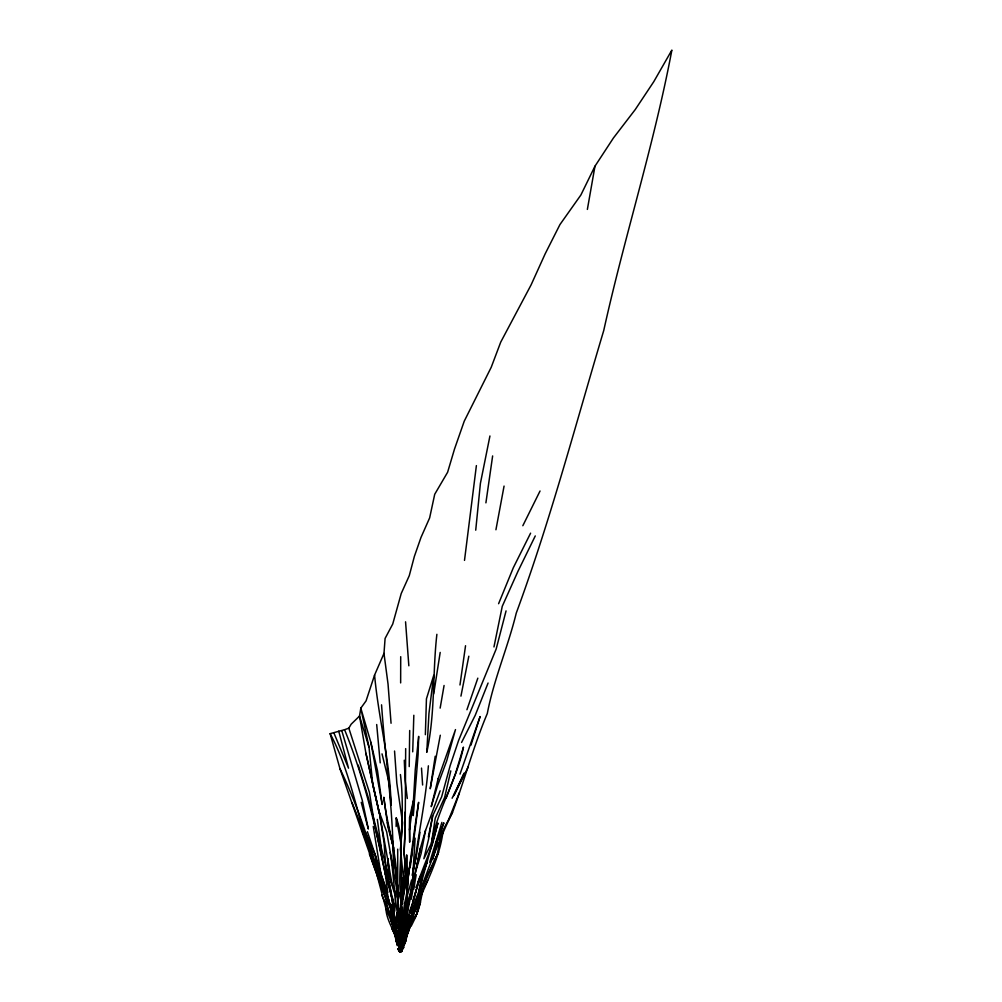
<?xml version="1.0" encoding="UTF-8"?>
<svg xmlns="http://www.w3.org/2000/svg" width="1002" height="1002" viewBox="0 0 1002 1002"><rect width="100%" height="100%" fill="white"/><g stroke="black" fill="none" stroke-linecap="round" stroke-linejoin="round"><path stroke-width="1.5" d="M401.702 942.945L400.737 943.333L401.151 946.89L402.766 945.312L402.366 942.844L401.226 948.18L402.378 947.867L399.573 947.629L399.335 949.445L399.41 950.422L401.364 951.386L399.635 950.472L401.464 949.946L401.664 950.885L399.46 951.599L399.798 947.892M410.294 920.638L416.895 903.516L411.158 913.348C424.785 879.606 436.321 845.049 452.503 812.409C464.677 779.644 473.67 745.764 487.298 713.537C493.861 679.181 507.976 647.029 516.255 613.111C550.361 520.564 575.461 424.948 603.743 330.51C624.484 236.535 654.056 144.776 671.866 50.1L653.78 81.676L635.23 109.581L613.424 138L594.963 166.207L580.872 195.014L559.955 224.561L545.176 253.807L531.11 284.856L500.724 342.12L491.23 367.258L464.239 421.191L454.52 449.021L447.618 472.243L434.718 494.274L429.633 517.921L420.99 537.448L414.365 556.436L409.267 575.674L401.213 593.547L392.721 624.071L385.094 638.424L383.979 653.417L374.573 675.072L366.068 700.886L360.808 708.163L359.53 716.067L365.918 753.241L378.556 810.205L386.647 831.735L396.554 888.273L399.109 911.607L400.412 936.757L399.009 931.209L400.449 939.112L400.136 932.211L398.445 927.915M402.316 903.892L405.284 884.891L405.998 873.782L404.069 852.577L405.196 828.466L405.672 748.619M390.179 852.514C394.174 876.7 394.274 901.299 399.735 925.134L397.756 921.615L397.706 849.145M400.65 682.913L400.712 656.686M399.072 949.458L399.698 951.9L400.65 949.144L401.514 950.222C399.723 953.729 398.771 947.303 401.577 950.785L399.723 951.311L399.685 950.071L400.387 949.395L401.977 950.535M411.572 880.144L405.259 903.24L405.497 916.028L404.294 932.198L402.115 937.146M425.362 734.679L426.439 698.832L433.753 675.31L428.956 713.462L426.777 752.314C435.382 713.512 432.401 673.557 436.885 634.304M397.719 938.899L397.744 934.841L399.61 939.788L398.27 945.036L401.364 947.654L399.497 948.406L400.825 949.458L400.612 951.324C399.059 952.238 398.633 948.105 400.7 949.858L401.577 950.948L399.535 950.309L400.55 948.831L399.823 951.274L399.422 949.984L400.8 949.245L401.151 950.698L399.698 951.762L400.048 949.295L400.9 949.195L401.539 950.798L399.798 950.522L399.347 949.345L401.301 949.808L400.675 951.562L399.497 949.658L401.025 948.756L402.128 949.708L399.773 950.673L399.447 949.057L402.128 949.708L399.485 950.51L399.773 949.42M401.865 951.224L400.474 949.37L399.397 949.721L401.577 951.174L401.489 950.347L399.31 949.708L399.986 951.449L401.076 951.061L400.537 949.595L399.522 949.858L399.685 951.549L401.201 948.894L401.351 950.384L399.76 951.437C399.447 948.092 398.934 950.848 400.712 949.721L401.101 951.098C398.207 951.574 403.668 949.42 399.886 951.136C400.424 948.406 401.364 953.766 399.986 949.32L400.224 951.812L400.963 951.524L400.75 949.671L399.573 950.384L400.236 951.7L401.339 949.758L400.261 949.508L399.46 951.599L401.276 949.62L399.36 948.092L399.159 943.859L400.512 951.512L401.777 950.597L399.986 949.32L399.31 950.66L401.201 951.236L401.739 949.182L401.238 951.249L399.573 951.111L402.203 950.009L399.059 948.443L398.583 941.291L397.268 937.997L398.834 942.456L398.495 945.387L400.737 947.328L398.796 948.581L400.575 949.307L399.272 949.558L399.861 951.123L401.301 950.021L401.627 950.873L399.197 950.347L400.85 949.796L401.251 951.399L400.775 949.645L401.965 950.885M401.389 949.871L401.739 950.522L399.623 951.274L399.773 948.856L401.088 948.117L399.234 950.723L401.401 950.585L399.71 950.046L399.798 951.261C403.255 949.445 399.936 952.351 398.308 949.721C402.115 953.528 399.698 948.092 401.376 951.011L399.497 950.635L399.547 949.032M400.236 951.599L401.489 950.096L399.259 950.109L401.664 950.885L400.324 948.944L401.577 950.785L399.034 949.583L401.038 949.883L401.376 950.973L399.986 950.873L399.936 949.921L399.259 950.109L399.698 951.474L401 949.771L401.063 950.397L399.46 951.374L400.687 949.082L401.351 950.76L400.412 951.073L399.259 949.608L401.226 949.771L401.514 950.748L400.888 950.184L400.211 951.186L400.587 948.268L399.497 948.406L401.364 947.654L400.286 947.303C396.867 949.721 401.865 946.69 401.752 950.322L401.439 949.195L399.811 949.307C400.512 954.154 400.7 947.754 399.46 951.374L401.514 950.222L399.497 949.984L399.66 951.386L401.288 949.295L399.422 950.497L401.251 951.399L400.349 949.508L400.512 951.512L399.397 950.071L400.963 951.524L399.598 949.658L402.203 947.729L400.775 945.938L401.376 942.043L403.029 942.193L401.038 946.214M401.226 945.274L402.528 940.891L401.226 945.274L402.503 943.37L401.689 939.663C403.092 927.702 400.612 915.866 400.637 904.004M396.153 826.512L396.253 817.895C406.887 845.475 394.888 875.573 402.516 903.967C400.675 885.793 401.752 867.582 400.537 849.295C402.253 824.408 403.455 799.471 400.424 774.546M404.808 838.611L405.134 812.058M405.497 916.028L405.259 903.24L406.111 910.067L413.701 881.597L420.389 848.18L425.524 830.433L440.141 790.791M401.038 949.132L399.172 949.821L401.013 951.299L401.038 949.132L399.76 949.508L399.422 950.885L401.076 949.082L400.662 951.386L401.326 949.32L399.56 950.109L399.76 951.587L399.573 949.746L401.514 949.019L402.178 949.934L399.297 949.257L401.439 949.458L402.553 947.867M409.217 766.593L409.693 730.496M409.467 829.957L409.655 817.194L413.463 800.485L415.254 769.736L418.673 736.37L418.11 754.293L413.237 815.578L413.463 800.485L409.467 829.957L409.668 842.181L409.655 817.194M395.502 924.746L389.866 885.192L385.808 867.669L384.079 842.77L379.533 813.637L372.782 784.979L369.037 747.317L359.53 716.067L351.163 724.196L348.834 728.166L344.588 729.707C363.363 776.011 375.462 824.796 385.256 873.731C393.373 892.106 394.011 912.196 395.59 931.522L397.143 935.354M401.702 936.908L402.128 926.086L400.362 929.593L400.387 932.649M403.793 920.788C407.877 899.095 407.964 876.85 406.687 854.881L405.284 884.891L402.579 899.295M393.197 870.462C394.124 815.102 385.419 760.017 381.549 704.832M399.46 951.599L400.913 951.098L401 949.257L399.71 950.046L399.898 951.236L401.113 950.56L399.911 948.456L401.176 950.272L399.823 951.274L399.072 948.794L400.913 949.395L399.598 949.758L399.898 951.374L401.451 950.021L401.702 950.998L399.673 950.911L399.46 950.084L400.149 949.946L400.362 951.399L401.439 950.322C398.232 947.767 400.6 953.967 400.65 949.144L401.664 950.885L399.234 949.633L399.961 950.823L401.739 950.522L399.247 950.384L401.201 951.098L400.061 951.174L399.134 949.608L400.8 949.984L399.397 950.81L400.086 951.399L400.775 948.618C399.422 951.8 402.541 951.048 400.011 949.57L399.623 951.274L400.787 949.934L401.727 951.098L399.522 950.76L401.063 949.445L398.107 948.781L400.662 947.779L400.9 946.464M402.29 949.345L399.986 951.449L400.712 949.721L400.011 951.349L399.898 949.332M344.588 729.707L330.134 733.677L339.954 768.672L376.677 873.782L385.895 908.526L394.112 927.94L396.83 942.995L400.975 949.057L400.224 951.812L399.522 950.272L400.888 950.184L400.737 950.986L399.41 949.934L400.988 951.299L400.95 949.52L399.485 949.608L399.998 951.036L401.364 950.284C398.345 947.729 399.635 953.152 401.351 950.384L399.61 949.946L400.925 950.046L400.587 951.286L399.936 949.921M400.286 947.303L399.385 943.884L400.061 948.33L398.107 948.781L401.025 948.756L399.41 949.934L401.965 950.472L399.61 949.62L399.848 950.698L401.326 949.32L401.965 950.472L399.547 949.996L400.136 951.224L400.9 950.535L399.335 950.272L400.424 951.211L400.261 949.508L401.339 950.635L399.435 950.547L400.474 949.37L399.923 951.487L401.201 948.894L401.351 950.76L400.224 951.286L400.299 949.182L400.086 951.374L399.397 950.81L401.326 950.309L399.798 950.522L399.51 951.487L401.151 950.547L399.234 948.656L400.825 946.552L401.664 947.266L399.56 947.879L399.472 948.994L400.95 949.019L399.097 948.969L398.984 946.151L397.982 945.462C401.639 944.034 400.863 953.178 399.234 949.934L401.727 951.098L401.89 949.182L400.061 949.357L401.226 947.829M399.059 945.124L400.838 946.79L399.472 948.994L400.95 949.019L399.172 949.007L400.662 947.779L400.224 949.796L401.201 951.236L399.284 949.57L400.537 949.595L399.898 951.374L401.138 949.282L401.151 946.89M399.948 920.625L401.977 929.643L400.975 939.312L400.737 933.112L403.568 922.128M428.38 765.829C425.124 808.126 414.866 849.546 411.283 891.642C409.467 907.223 403.581 922.328 404.144 937.797L402.666 938.185L402.766 934.44M402.053 946.502L401.351 949.395L399.56 950.622L400.725 951.211L400.474 949.57L399.435 949.758L399.585 950.885L400.712 949.721L399.998 951.274L401.076 951.399L399.234 949.633L399.986 951.011L401.301 949.57L399.397 949.721L399.698 951.9L401.339 950.635L399.998 949.858C398.971 953.428 401.639 948.443 399.798 950.973L401.539 950.597L399.911 951.549L401.602 951.361L399.347 949.345L400.913 951.098L401.439 950.647L399.347 949.821L400.186 951.236L401.238 950.222L400.637 951.637L401.789 950.973L399.898 950.084L400.023 949.182C399.297 953.29 401.827 948.481 399.886 950.497L400.587 951.286L401.163 949.47L400.211 949.307L399.873 950.936L401.326 950.56L401.038 949.883L399.648 951.011L399.284 949.57L401.063 949.42L399.673 951.487L401.063 950.46L400.637 949.608L401.965 950.472M412.711 751.838L413.826 715.265M399.372 950.146C400.725 953.228 400.863 947.854 400.036 951.136L399.472 951.211M398.032 936.682L399.021 946.915L401.301 945.475L403.606 946.013L402.178 949.934M401.539 891.555C402.115 904.43 398.095 917.093 400.875 929.919M401.714 886.895L402.065 877.577M399.673 945.587L399.798 942.156L398.27 945.036M400.249 949.232L400.174 950.961L399.322 949.37L400.988 951.299L401.251 949.858L399.522 949.858L399.522 950.748L401.063 950.397C399.397 949.433 400.562 952.388 399.172 949.821L400.086 951.023L402.027 948.393L400.925 948.067L399.748 949.32L400.211 951.186L401.526 950.159M406.762 899.859L407.451 882.361L409.743 866.53M398.909 948.919L400.061 948.33L399.861 951.274L401.339 949.758L399.685 949.896L400.55 951.048C401.564 948.856 398.308 953.24 400.424 949.733L401.777 949.821L401.577 951.174L400.65 949.144L400.8 951.098L399.573 950.209L400.7 950.998C399.936 948.606 399.973 950.961 401.351 950.948L400.449 949.921L400.161 950.885L400.888 950.184L401.251 950.936L399.573 950.81L400.023 949.671L399.748 950.81L400.75 951.023L400.938 949.833L399.51 951.487L400.712 950.222L401.627 950.873L399.66 950.247L400.111 951.123L400.925 950.046L399.522 949.921L400.174 950.923L401.226 950.372C398.445 950.372 402.165 951.512 399.31 949.708L401.94 951.412L399.873 949.47C398.107 951.199 402.303 951.011 400.099 949.909L399.623 950.998L400.975 950.485L400.775 949.645L399.472 950.71L400.274 951.7M401.176 948.994L399.898 951.374L400.637 948.03L399.059 948.443M400.048 947.817L401.439 950.66L399.573 950.81L400.863 950.284L399.497 949.984L399.986 951.136L401.126 949.921L400.988 950.973L399.234 949.633L400.512 951.512L399.247 949.408L401.602 951.111L400.136 949.608L399.998 951.274L401.489 950.923L399.898 950.084L400.474 949.458M404.482 940.364L407.601 933.15L407.776 929.255L404.883 934.39M405.196 828.466L404.069 852.577L405.998 873.782L403.743 892.319M400.249 949.721L401.025 950.885L399.986 951.136L399.61 949.746L400.975 950.785L400.575 949.683L400.587 950.885L399.66 949.833L399.485 950.51L400.174 951.048L400.474 949.57L399.773 950.685L401.201 950.898L400.6 950.146L399.685 950.798L399.172 949.808L401.238 950.81L400.312 949.733L399.46 950.435L400.412 950.923L401 949.909L399.911 950.635L400.913 951.098L401.076 949.984L399.898 950.923L401.113 950.535L399.873 949.47M402.002 932.774L400.362 929.593C400.524 922.253 396.955 915.34 398.308 907.875M406.912 892.469L404.182 905.971L402.892 927.013L400.537 936.807L400.324 941.066L401.652 944.974L401.552 941.855M415.116 838.198L412.799 876.024M400.55 948.243L399.973 949.069L400.65 946.289L401.288 947.291L399.56 947.879L400.524 949.094L399.234 948.656L400.838 946.79L402.942 947.591L405.534 941.705L405.835 935.968L408.866 930.883L410.858 922.529C419.487 914.062 420.239 901.036 422.982 889.864L410.319 923.456L407.451 927.075L408.378 930.633L404.207 937.571L404.532 942.606L402.729 945.199L401.689 942.644L405.196 938.36M400.023 912.622L401.489 902.051L398.257 891.605L393.247 849.521M400.925 950.936L399.497 949.658L400.737 950.172L400.7 950.998L399.535 950.885L401.213 949.971L400.938 950.798L399.272 949.558L400.888 950.209L399.986 951.136L400.124 949.495L400.8 951.098L399.573 950.585L400.737 950.059L400.086 951.399L400.324 949.658L401.602 951.361L399.385 950.535L400.286 949.946L400.863 950.911L399.472 950.71L399.698 949.846L401.188 951.161L400.925 950.046L399.447 950.284L400.7 950.911L400.888 950.046L399.685 951.549L399.998 949.858L401.126 950.873L399.585 950.885L400.299 949.458L399.234 949.17M404.795 863.874L402.203 898.731L399.773 914.037M399.472 948.994L401.288 947.291L400.838 946.79L401.827 948.03L400.299 949.032C398.959 951.787 401.915 950.059 399.848 950.61L401.476 950.109L399.798 950.973L400.938 950.547L400.449 949.921L399.585 950.885L401.439 950.66L399.397 949.721L399.735 950.785C401.852 949.282 399.861 952.363 399.635 950.084L401.151 949.696L400.349 949.032L401.802 946.602M400.913 951.311L401 949.746L400.111 951.036L399.31 949.683L400.575 950.735L401.351 950.021M412.448 882.01C409.304 898.043 407.15 914.488 403.631 930.257M402.942 947.591L403.167 941.629L405.196 940.064M401.126 950.873L400.036 949.946L401.088 950.885L399.573 950.585L400.7 950.936L400.224 948.881L399.76 949.508M401.577 951.174L400.662 949.558L400.174 951.048L400.762 950.384L399.234 950.247L400.65 951.073L400.787 949.934L399.385 950.572L401.088 950.673L400.349 949.508M400.575 949.307L399.31 949.608L399.785 951.274L401.138 949.282L399.372 949.082L401.038 949.746L400.449 951.274L399.911 950.159L401.276 949.62L401.627 950.535L399.911 950.635L400.612 951.011L399.723 950.046L399.986 951.011L400.687 950.46L399.61 949.608L400.925 950.86L401.201 949.545L399.823 950.435L399.397 949.721L400.6 950.735L400.65 949.144M399.898 943.132L399.034 945.362L401.664 947.266L400.55 947.14L401.063 940.252M408.49 873.757L407.363 890.202L407.551 873.318L410.494 865.302L418.636 802.326C414.365 829.005 411.158 855.633 407.451 882.361M411.334 913.361L411.96 904.793M402.666 923.318L402.316 907.136L402.103 931.008L400.863 927.714M399.31 949.708L401.351 951.249L400.725 950.021L400.023 950.585L401.013 949.896L400.537 951.023L399.66 949.833L399.673 951.487L399.936 950.222L400.888 950.585L399.811 951.161L400.7 949.495L400.8 950.685L400.011 951.349L401 948.794M401.401 949.57C398.508 951.662 402.441 949.833 399.184 950.798M398.107 944.134L398.495 939.763L399.61 939.788M399.247 949.408L400.424 951.211L400.161 949.445L401.439 949.195M400.161 949.445L400.9 949.408L399.748 950.81L400.387 949.395L400.925 950.86L400.775 949.382L400.913 951.136L399.485 950.51L401.376 950.873C400.224 948.268 399.836 952.739 401.088 950.021L399.735 951.061L399.936 950.222L400.888 950.134L399.936 951.174C400.449 949.345 401.977 951.324 399.047 949.858L401 949.257M401.226 950.372L399.898 951.011L400.261 949.959L401.251 950.585L400.587 951.136L400.725 950.172L399.635 950.084L400.086 951.374L400.988 950.247L399.197 950.347L400.85 950.209L399.56 950.109L400.662 950.848L399.648 951.011L399.698 949.934L400.086 951.023L400.6 949.833L399.961 950.835L401.088 951.249M475.725 530.183L480.396 483.427L489.94 435.983M400.249 948.919L399.785 951.274L400.888 950.372L399.723 950.046L401.238 950.948L400.011 949.57L400.737 951.361L401.326 950.585L399.798 950.259L400.399 951.261L401.126 950.334L399.735 951.061L401.201 951.098L399.673 950.597L401.076 950.259L399.497 950.247L401.639 950.823L399.698 950.009L401.577 950.986L399.673 949.645L401.013 950.785L400.249 950.222L400.362 951.174L400.737 950.435L399.547 949.996L401.351 950.76L400.362 950.159L400.174 950.923L400.625 949.959L401.013 950.785L399.873 950.86L400.462 950.084L400.725 950.86L399.522 949.858L401.439 950.647L399.234 950.723L401.489 950.347L399.46 950.034L400.499 951.011L400.85 949.796L399.911 950.447L400.587 951.286M400.725 951.211L399.811 950.009L401.151 950.547L399.698 950.109L401.276 950.435L399.134 949.608M399.986 949.32L400.449 951.098L401 949.771L400.399 951.261L399.635 949.896M399.773 948.856L399.422 950.885L400.462 948.844L400.637 951.637L401.702 950.998L399.485 949.47L400.286 950.81L399.836 950.309L400.737 950.197L399.848 950.81L400.048 950.034L400.787 950.835L400.124 950.923L400.324 949.658L399.109 950.172L401.314 950.848L399.823 950.284L400.787 949.909L400.261 951.061L400.124 949.495L400.7 950.936L399.46 950.034L400.9 949.408L398.971 949.746M406.111 910.067L407.751 896.452M400.737 947.328L399.109 946.477L399.673 948.681C399.685 936.607 393.448 924.871 397.23 912.459L396.153 920.137M399.573 950.209L400.737 950.234L399.961 950.61L400.562 951.011L400.587 949.708L399.973 950.56L400.775 949.645L400.399 950.835L400.499 949.545L399.547 950.41L400.8 951.174L399.861 950.46L401.276 949.883L400.136 950.647L401.076 950.622L399.522 949.921M401.439 946.339L403.606 946.013L403.318 944.986L404.808 943.583L401.426 946.289L402.328 949.207L402.516 947.692M464.502 560.381L476.388 465.592M407.451 927.075L416.669 914.062L417.959 903.879M400.825 949.458L400.537 951.023L399.911 950.447L401.038 950.698L399.848 950.81L400.825 950.197L400.625 951.011L399.723 950.197L400.349 950.923L400.975 949.508L400.399 951.261L400.85 949.332L399.911 950.748L401.226 950.71L399.623 951.524L400.199 949.545L399.648 950.885L401.076 950.572L399.685 950.334L400.086 951.374L400.725 950.172L399.773 950.622L401.364 951.098L399.873 950.71L400.737 950.197L400.675 950.923L400.412 949.896L400.7 950.936L400.048 950.034L400.888 950.51L399.823 951.186L400.487 950.071L399.31 950.347M399.66 950.222L400.913 951.098L400.6 950.034L399.798 950.372L401.251 951.399M399.322 949.47L400.186 950.86L400.249 949.833L400.9 950.535L399.961 951.086L400.261 949.721L399.66 951.386L399.723 949.721L400.913 951.098L399.685 950.334L400.224 951.286L400.825 949.708L399.685 950.798M399.723 939.012L400.65 940.477L398.959 946.289L401.063 947.065L398.959 946.289L400.938 943.496L399.723 939.012L400.136 932.211L396.04 922.203M405.534 941.705L407.676 933.3L403.756 945.374L401.364 945.237L399.973 947.09M400.9 938.811L399.773 942.531L401.414 945.6M400.424 949.921L400.261 951.061L400.925 949.934L400.161 950.723L399.422 949.796L401.038 950.698L400.061 950.197L399.798 951.261L400.412 950.184L399.522 950.748L401.439 950.322L400.099 950.798L400.312 949.019M459.968 684.98L465.542 645.726M485.907 502.854L492.633 455.935M405.923 932.975L404.658 936.732L406.01 937.434L406.912 931.434L404.658 936.732L405.309 940.552L405.785 938.473M412.135 875.272L416.431 855.958L420.001 832.299M403.969 935.016L409.768 922.617L410.695 916.442M414.577 904.919L413.037 915.264L414.277 903.09L418.836 891.555L437.937 823.08L432.275 844.611L417.909 881.985M506.06 610.894L496.178 649.008L458.615 740.415L450.224 765.428L441.619 796.891L432.676 815.803L428.455 839.714L423.884 858.752L431.436 843.196L435.244 818.246L444.65 797.392L450.787 770.889M435.206 756.272L430.221 788.787L440.291 735.23M400.412 930.257L401.138 925.572M433.703 693.935L440.191 652.427M399.998 949.608L400.211 951.186L400.048 949.946L400.286 950.81L400.938 950.134M405.008 941.241L404.62 943.596L403.668 940.828M401.113 948.493L401.865 946.527L402.704 948.719L400.888 947.303L399.735 948.168L401.752 950.785L400.211 949.307L400.8 951.174L399.911 950.547L400.787 949.909L399.936 951.048L400.462 948.844L400.487 951.361M413.763 889.137L416.181 874.683M407.714 907.799L405.196 927.088L402.566 933.112M402.817 939.788L404.144 937.797L403.217 930.908L407.864 920.187L409.229 912.171L413.087 901.813L420.101 876.462M410.231 863.636L412.223 852.076M440.154 708.113L444.074 685.481M411.246 899.27L413.788 884.678L410.507 895.7L420.389 848.18M406.01 937.434L406.637 933.889L407.789 932.912M418.836 891.555L421.228 877.94L426.814 862.91L415.868 887.446M587.372 209.418L594.963 166.207M405.747 932.925C403.969 936.857 401.238 941.842 402.629 946.126L401.226 948.18L402.629 946.126L402.353 944.623L404.532 942.606L403.806 940.465L402.729 945.199M405.973 940.202L405.046 940.502L404.595 942.932L405.973 940.202L405.835 935.968M408.378 930.633C416.945 897.141 438.062 867.594 442.846 832.762M495.927 529.77L504.069 486.07M398.896 946.589L399.272 949.057L400.662 947.779M425.524 830.433L421.116 853.579L416.256 869.511M399.923 949.645L400.412 951.324L400.75 949.57M419.187 892.406L422.055 877.765M460.945 696.127L468.811 656.222M440.63 837.396L437.072 855.207L423.057 886.332M428.368 837.008L432.676 815.803M493.961 646.941L502.265 606.285L517.934 571.39L535.268 535.932M400.136 949.608L399.798 951.261L400.011 950.309L401.339 950.685L400.136 951.011L399.723 949.721L400.988 951.199M399.385 942.895L398.608 946.527L399.122 945.75L399.184 948.719M401.263 950.134L399.623 951.524L400.211 950.222L400.762 950.848L399.823 950.284L400.675 950.197L399.898 951.236L400.111 949.959L400.863 950.911L400.011 950.059L400.399 950.835L401.965 947.892L401.915 948.932L403.167 941.629M401.539 950.597L399.973 950.259L401.038 950.698L400.186 950.898L400.838 949.708L400.074 950.522L401.113 950.535L399.748 950.673L401.238 950.948L399.372 949.808L401.101 951.098L400.199 949.984L400.349 950.923L399.673 950.009L401.339 950.447L399.773 950.885L399.986 949.758L399.522 950.272L400.913 950.397L400.55 949.671M400.286 949.946L400.048 951.023L398.308 949.721M401.514 949.019L401.602 950.41L399.76 950.497L401.426 950.723L399.635 950.084L400.762 950.622L399.51 951.487M400.913 950.635L399.973 950.547L400.6 950.009L400.362 951.174L400.261 950.034M431.436 843.196C437.323 809.679 456.586 780.483 463.463 747.129L455.547 773.444L446.228 797.968M398.834 942.456L399.685 938.824L397.28 932.023M405.134 912.759L403.743 918.433L401.89 911.557L402.478 918.22M416.218 890.014L410.094 912.697M399.911 951.549L400.787 949.934L400.036 950.422L401.389 950.297L399.973 951.086L400.312 950.134L400.65 951.073L399.547 949.946L399.698 951.9M432.902 859.278L437.573 840.377L452.503 812.409M399.259 950.109L400.412 951.073L400.562 949.633L399.56 950.359M401.965 945.412L402.691 942.494M413.225 868.546L416.431 855.958M399.836 950.309L400.737 950.547L399.911 950.785L402.353 944.623M402.253 935.718L404.307 924.646M405.998 873.782L403.781 882.311L400.537 849.295L402.579 822.83L396.83 783.213L394.55 751.037M405.121 929.217L408.941 914.876L408.753 922.328L405.121 929.217L406.023 934.653M403.756 945.374L405.046 940.502M401.777 950.597L400.362 950.297L399.685 951.549L400.299 950.172L401.226 950.522L399.472 950.71L401.464 950.597M420.063 877.702L412.536 902.025M400.737 951.361L401.038 950.247L399.047 949.858M403.418 937.722L401.514 946.389L402.629 946.126M403.242 931.885L407.488 919.022M435.895 843.083L443.861 822.817L429.72 862.259L441.907 822.379M400.825 949.708L400.437 951.086L399.685 950.359M470.953 745.162L480.108 716.555L460.006 774.12M406.737 928.679L403.618 937.822M410.319 923.456L416.669 914.062L420.539 902.088M416.669 914.062L417.947 910.167M400.512 949.47L400.349 950.835L400.136 949.833M402.942 933.05L401.564 938.386M401.714 939.024L400.975 941.179L400.875 940.54M466.932 709.729L477.829 678.154M402.579 939.588L404.282 934.841L403.217 930.908M400.963 950.284L400.437 951.086L399.585 950.021L401.677 951.111L399.773 950.673L400.762 950.622L400.149 949.959L400.762 950.848L399.598 949.758L401.401 951.199L400.387 949.395M401.589 906.484L399.735 911.519L400.449 926.612M409.405 918.446L414.314 909.39L422.005 889.075M401.639 948.606L399.911 950.748L400.449 949.971M399.973 949.069L400.437 947.867M400.75 948.005L402.203 947.604L401.176 946.564L403.23 942.782M401.865 946.527L403.055 948.017L403.718 947.616L400.913 948.067L401.301 945.475L403.718 947.616L401.614 948.443L400.249 950.986L401.063 950.397L399.673 951.111L401.113 950.535L400.174 950.961L400.199 950.172L400.938 950.798L400.149 950.172L402.491 944.61L402.804 946.89L400.437 947.454L401 948.243L399.36 948.092L399.159 943.859M448.57 819.962L459.354 792.682M488.074 683.026L475.224 715.315L461.571 742.469M400.362 944.924L400.8 945.575L401.689 944.736L399.723 947.767L403.631 941.755M498.595 603.705L513.325 567.733L530.597 533.164M407.601 933.15L409.981 927.476M401.376 951.011L399.973 949.934L400.349 951.036L399.998 949.858L399.811 951.224L400.211 950.172M404.971 926.65L407.864 920.187M400.111 951.249L400.6 950.146L399.811 951.161M408.603 924.646L409.843 921.953L408.478 924.27M429.871 870.838L438.563 852.051L420.502 889.413L417.17 901.224L424.247 886.031L418.285 898.706M399.873 950.71L401.013 950.785L400.111 949.959L400.675 951.086M452.115 798.243L464.214 773.106L453.818 795.663L468.247 766.881M401.952 905.144L400.236 908.676L399.635 915.916L402.04 921.978L400.286 924.771M400.449 951.274L401.076 949.984M399.973 951.086L400.637 949.733M411.083 926.349L416.03 916.291M423.646 888.511L427.616 880.457M522.831 525.724L540.04 491.005M400.474 950.209L399.873 950.936L400.85 950.209L399.598 950.059L400.174 951.073L399.397 949.721M400.95 949.52L399.923 951.487L400.925 950.046M400.011 948.105L400.462 950.309L399.573 950.81M402.353 940.289L403.606 938.097M409.392 918.558L413.5 911.457M399.76 951.073L400.7 950.059M400.249 950.247L400.011 951.437L402.203 950.009M402.14 946.326L403.555 944.084L402.441 945.612M406.424 927.739L409.768 922.617M408.24 925.447L412.248 919.41M400.186 950.898L400.838 949.909L399.911 950.447L401.101 950.948L399.46 950.084M414.314 909.39L416.306 906.497M406.436 921.552L408.039 919.297M400.362 951.399L402.441 947.629M399.272 949.057L400.111 947.992M400.587 947.704L402.04 946.113M401.677 940.214L405.56 934.966L405.56 928.491M399.698 951.762L401.314 950.084M400.274 950.61L401.288 949.583M401.552 946.038L403.13 944.548M401.088 950.885L399.76 950.585L401.339 950.685L400.575 950.359M400.211 950.673L400.85 950.209M399.623 951.274L401.138 950.297M399.723 947.767L400.662 947.153L399.998 946.79L399.41 947.241L400.662 947.153M399.385 944.047L397.105 945.55C396.341 932.348 386.534 921.903 385.895 908.526M398.132 937.647L398.458 940.152L396.066 941.329L397.343 944.084M396.83 931.171L398.934 930.382L397.719 917.394M400.437 947.454L402.804 946.89L402.591 944.197M401.364 945.237L404.169 944.347M399.56 947.879L401.664 947.266M400.036 947.291L399.397 947.429L402.103 947.566M399.973 950.56L400.975 950.773M399.234 948.656L400.487 948.631M399.735 950.673L401.288 950.647M399.811 949.307L401.138 949.282M401.238 950.81L399.861 950.41L401.276 950.435M399.385 950.572L400.762 950.698M399.886 950.51L401.351 950.76M400.061 949.357L402.078 949.733M400.337 950.334L400.437 951.086L399.447 950.284M398.107 948.781L401.439 949.458M401.789 950.973L399.435 950.485L401.401 951.199M400.512 950.522L401.238 950.948M399.798 950.021L401.577 950.986L399.172 949.608M401.94 951.412L399.898 950.109L400.249 951.386M399.873 950.247L400.65 950.76M399.998 950.197L400.662 950.71M400.925 948.067L402.528 949.57L402.027 948.393M399.36 948.092L400.023 948.794M400.55 947.14L399.034 945.362L400.813 943.408L400.337 942.03M401.627 948.268L400.888 947.303L401.577 949.42M400.362 946.502L402.328 949.207M395.59 931.522L397.243 933.801M402.428 944.823L401.151 941.116M397.08 933.927L394.187 929.004L388.175 910.079C392.546 919.899 395.552 930.595 396.066 941.329L394.112 927.94M400.537 936.807L402.491 940.139L401.564 935.505L404.294 932.198L403.668 920.224M391.669 928.328L397.218 938.699L395.164 935.292L393.911 929.656M400.963 927.627L401.977 929.643M397.982 935.217L399.685 938.824M381.712 895.124L387.974 908.601L393.611 928.253L390.642 919.56M369.375 853.967L384.029 894.197L390.304 907.799L391.469 919.247L391.632 908.839L379.946 875.209L375.161 854.656L367.396 831.698M330.134 733.677C350.913 772.317 356.975 816.192 372.256 857.011C379.382 877.251 388.726 897.028 393.31 917.982L392.245 913.523M339.954 768.672C356.637 803.379 368.698 840.039 379.558 876.925L375.161 854.656L365.429 832.274M399.397 946.289L398.583 941.291M395.164 934.954L397.293 939.989M352.028 802.665L372.844 854.368M333.879 732.85L348.521 768.183L338.751 731.159M403.543 940.214L404.532 942.606M385.808 867.669L391.807 882.662L379.533 813.637L365.918 753.241M376.677 873.782L384.267 893.17M396.441 927.163L392.709 917.657L397.406 934.002M390.141 879.105L395.79 893.508M379.946 875.209L387.536 894.698L390.767 908.726M362.198 830.758L372.256 857.011M375.161 854.656L387.536 894.698M401.314 948.844L401.627 949.758M403.355 935.455L404.144 937.797M397.28 933.463L393.586 919.41M348.834 728.166L369.437 792.482L374.372 823.469L385.044 872.755L393.748 904.618M390.955 882.023L395.552 896.514L394.725 911.169L392.671 897.98M401.689 942.644L402.053 943.809M358.24 765.127L367.859 796.114L386.359 867.431M398.132 927.727L400.337 934.465L398.17 937.91L400.65 940.477L400.938 943.496M370.84 742.231L382.175 804.481L377.503 770.738L370.84 742.231L360.808 708.163L369.037 747.317M387.185 894.961L391.531 910.542M395.853 924.596L390.93 904.706L396.416 927.564M378.556 810.205L379.533 813.637M398.545 892.907L394.274 862.847L393.686 848.08L387.837 826.713L383.841 797.241C386.622 824.571 396.416 850.51 396.567 878.253M398.583 933.175L399.723 937.221M341.845 730.896L362.273 800.285L368.335 829.017L361.234 802.339M394.011 929.718L396.028 937.058M401.213 948.932L401.602 950.41M400.737 933.112L402.491 940.139M387.398 822.554L393.686 848.08M382.025 753.867L389.239 783.313L391.106 805.282C390.104 761.37 378.543 718.697 374.573 675.072M384.605 894.573L387.974 908.601M401.689 939.663L402.503 943.37M392.734 902.188L389.327 886.845L386.734 868.884M380.434 877.952L384.029 894.197M400.825 946.552L400.975 947.278L400.775 945.938M396.253 817.895L400.838 842.845M398.257 891.605L398.683 894.348M373.245 826.399L381.048 874.658L387.812 892.845L385.256 873.731M377.328 819.411L381.186 847.241M383.979 653.417L388.037 684.065L391.056 723.256M387.523 862.146L388.651 870.613M407.3 798.469L405.159 780.483L404.282 760.23M400.737 943.333L401.101 946.639M396.554 888.273L397.481 897.529M376.689 724.521L380.209 762.848M388.05 858.551L389.465 876.199M392.571 840.64L393.022 846.565M405.56 621.816L408.841 665.791M421.504 768.096L422.619 784.992M398.458 940.152L398.834 945.938L398.495 939.763M400.474 937.033L400.562 939.651M397.894 903.566L398.157 910.906M402.591 934.378L402.666 938.185M400.888 935.016L400.975 939.312M398.17 905.044L398.433 918.183M397.819 903.002L397.844 905.382M397.694 885.843L397.769 897.667M438.162 778.679L431.223 806.66L437.661 785.242L446.667 760.969L455.497 729.581L438.162 778.679M397.832 941.254L396.729 942.794L398.333 944.761L397.832 941.254"/></g></svg>
